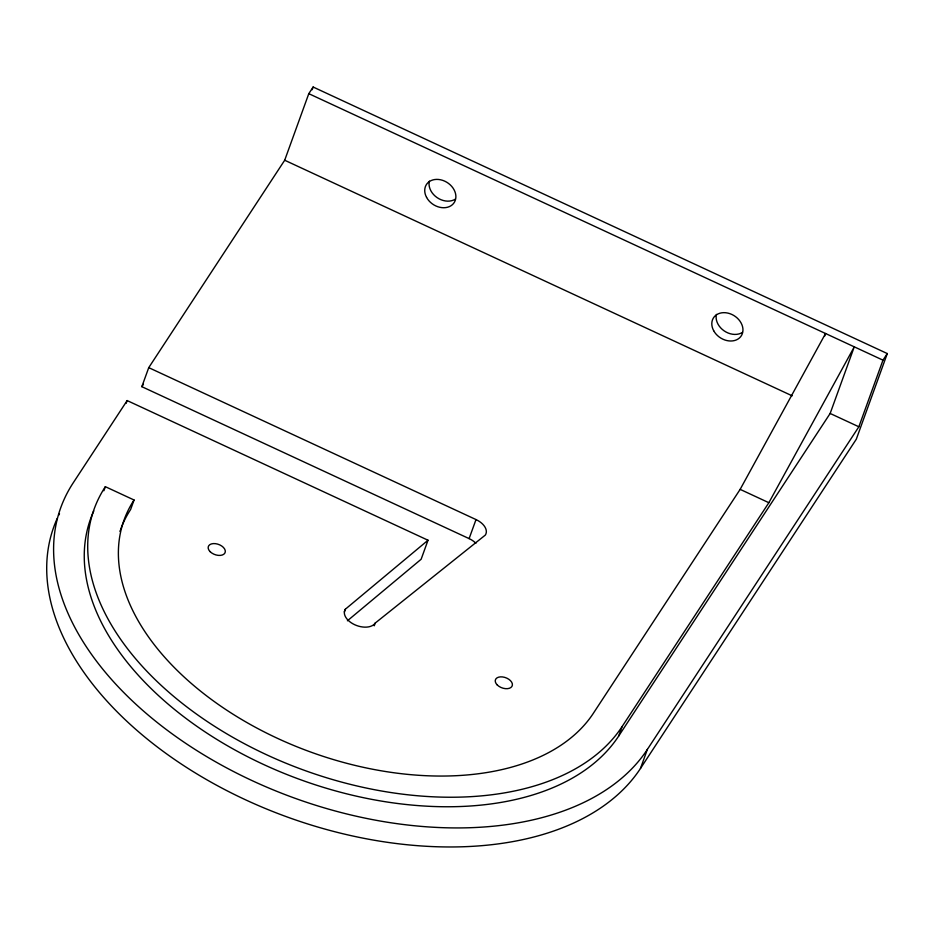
<?xml version="1.0" encoding="UTF-8"?>
<svg xmlns="http://www.w3.org/2000/svg" width="934" height="934" viewBox="0 0 934 934"><rect width="100%" height="100%" fill="white"/><g stroke="black" fill="none" stroke-linecap="round" stroke-linejoin="round"><path stroke-width="1.4" d="M126.172 403.29L127.152 400.569L428.017 540.237L421.129 559.268L347.401 620.795M103.872 490.759L105.355 486.684L134.064 500.005A254.842 154.787 19.9 0 0 277.398 738.304A254.842 154.787 19.9 0 0 593.394 713.237L740.148 489.369L825.563 333.508L824.582 336.228M475.896 543.284A16.567 10.064 19.9 0 0 469.113 538.614L141.84 386.676L148.739 367.646L284.695 160.239L308.792 93.669L313.135 87.025L887.3 353.566L856.291 439.237L640.479 768.449A318.564 193.49 19.9 0 1 259.383 805.984A318.564 193.49 19.9 0 1 57.289 518.3M134.064 500.005L130.62 509.52A254.842 154.787 19.9 0 0 120.836 528.889M312.154 89.746L313.135 87.025M344.366 611.933L345.358 609.213L428.017 540.237M374.23 625.792L375.211 623.071L485.33 535.065A16.567 10.064 19.9 0 0 476.013 519.573L148.739 367.646M469.113 538.614L476.013 519.573M618.658 736.085L622.102 726.57L768.857 502.702L854.271 346.841L830.151 413.458L618.658 736.085A286.703 174.133 19.9 0 1 275.67 769.873A286.703 174.133 19.9 0 1 93.785 510.945M640.479 768.449L647.367 749.418L858.86 426.78L882.98 360.162L887.3 353.566M127.152 400.569L73.202 482.866A318.564 193.49 19.9 0 0 252.378 780.742A318.564 193.49 19.9 0 0 647.367 749.418M141.84 386.676L143.439 384.248M308.792 93.669L882.98 360.162M284.695 160.239L792.195 395.829M830.151 413.458L858.86 426.78M740.148 489.369L768.857 502.702M58.725 515.229A318.564 193.49 19.9 0 1 59.484 513.712M375.211 623.071A16.567 10.064 19.9 0 1 354.675 624.706A16.567 10.064 19.9 0 1 345.358 609.213M742.39 332.434A16.567 13.029 33.2 0 1 724.095 330.834A16.567 13.029 33.2 0 1 716.436 314.419M455.302 199.164A16.567 13.029 33.2 0 1 437.007 197.553A16.567 13.029 33.2 0 1 429.36 181.149M119.937 531.434A254.842 154.787 19.9 0 1 120.381 530.162M622.102 726.57A286.703 174.133 19.9 0 1 266.61 754.765A286.703 174.133 19.9 0 1 105.355 486.684M713.658 330.683A16.567 13.029 33.2 0 0 740.639 336.73A16.567 13.029 33.2 0 0 727.843 313.088A16.567 13.029 33.2 0 0 713.658 330.683M426.581 197.413A16.567 13.029 33.2 0 0 453.562 203.46A16.567 13.029 33.2 0 0 440.766 179.818A16.567 13.029 33.2 0 0 426.581 197.413M497.192 684.902A8.92 5.417 19.9 0 0 511.867 686.513A8.92 5.417 19.9 0 0 502.422 676.916A8.92 5.417 19.9 0 0 497.192 684.902M210.103 551.632A8.92 5.417 19.9 0 0 224.779 553.232A8.92 5.417 19.9 0 0 215.334 543.646A8.92 5.417 19.9 0 0 210.103 551.632"/></g></svg>
